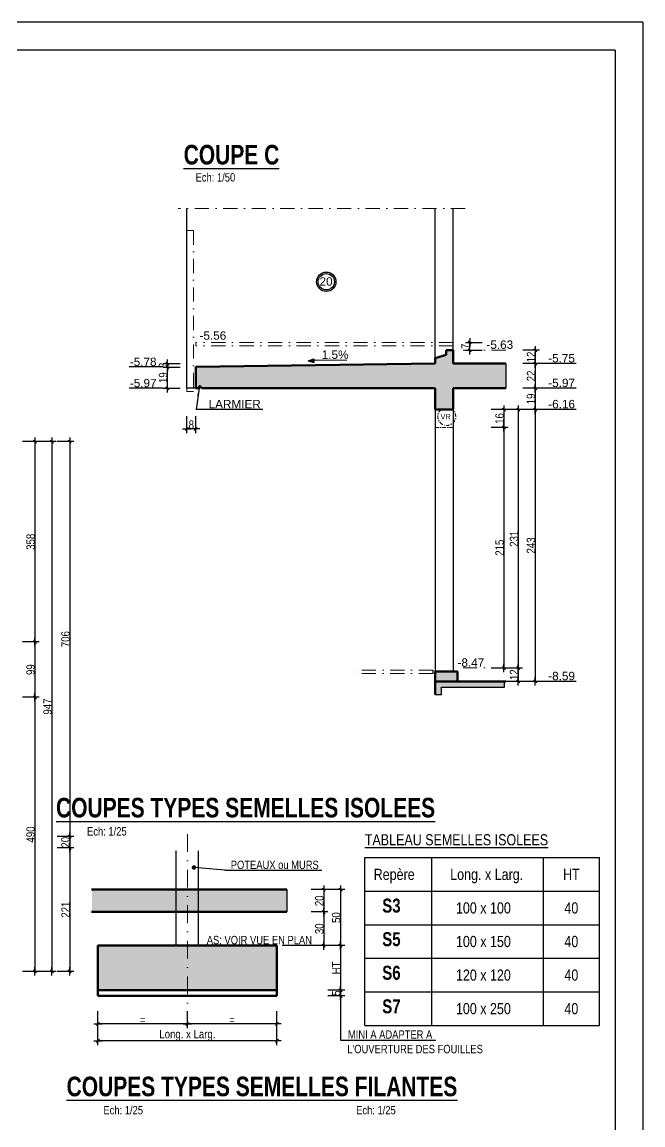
# Model space of a CAD drawing. Header units: centimetres. Extents: x 16433 to 114398, y -50094 to -12305.
# Drawn here: x 57087 to 58198, y -35845 to -33873 of the extents above; entities that cross this region are included whole.
import ezdxf
from ezdxf.enums import TextEntityAlignment as Align

# ---------------------------------------------------------------- set-up
doc = ezdxf.new("R2010")
doc.units = ezdxf.units.CM
doc.header["$LTSCALE"] = 0.5
doc.linetypes.add('TIRETPT2', pattern=[12.7, 6.35, -3.175, 0, -3.175])
doc.linetypes.add('TIRETPTX2', pattern=[50.8, 25.4, -12.7, 0, -12.7])
doc.layers.get('0').update_dxf_attribs({"linetype": 'CONTINUOUS'})
doc.layers.get('DEFPOINTS').update_dxf_attribs({"linetype": 'CONTINUOUS'})
for name, color, linetype in [('01_cote_gen', 4, 'CONTINUOUS'), ('01_linteaux', 2, 'CONTINUOUS'), ('01_poch_murs', 253, 'CONTINUOUS'), ('01_poch_poteaux', 250, 'CONTINUOUS'), ('01_texte', 230, 'CONTINUOUS'), ('AA_COTES', 2, 'CONTINUOUS')]:
    doc.layers.add(name, color=color, linetype=linetype)
doc.layers.add('01_murs_coup', color=5, linetype='CONTINUOUS', lineweight=60)
doc.layers.add('01_tram_axes', color=2, linetype='TIRETPTX2', lineweight=9)
doc.styles.add('ARIAL', font='arial.ttf')
doc.styles.add('impact', font='impact.ttf')
doc.styles.add('MATTE_TXT', font='arial.ttf')
doc.styles.add('STYLE2', font='ARIALN.TTF')
doc.dimstyles.new('JB25', dxfattribs={"dimscale": 0.1, "dimtxt": 150, "dimasz": 15, "dimexe": 0.1, "dimexo": 0.1, "dimgap": 0.09, "dimtad": 1, "dimdec": 1, "dimlfac": 0.5, "dimdsep": 46, "dimtxsty": 'STYLE2', "dimblk1": 'BOND_G', "dimblk2": 'BOND_D', "dimsah": 1, "dimcen": 1.5, "dimdle": 0.01, "dimse1": 1, "dimse2": 1, "dimclrd": 4, "dimclre": 2, "dimclrt": 6, "dimazin": 2, "dimtfac": 2.333333, "dimtdec": 1, "dimtix": 1, "dimtmove": 2, "dimatfit": 3, "dimldrblk": 'BOND_G', "dimfxl": 1, "dimtolj": 1, "dimtzin": 0, "dimarcsym": 0})
doc.dimstyles.new('JB50', dxfattribs={"dimscale": 0.1, "dimtxt": 150, "dimasz": 15, "dimexe": 0.1, "dimexo": 0.1, "dimgap": 0.09, "dimtad": 1, "dimdec": 1, "dimdsep": 46, "dimtxsty": 'STYLE2', "dimblk1": 'BOND_G', "dimblk2": 'BOND_D', "dimsah": 1, "dimcen": 1.5, "dimdle": 0.01, "dimse1": 1, "dimse2": 1, "dimclrd": 4, "dimclre": 2, "dimclrt": 6, "dimazin": 2, "dimtfac": 2.333333, "dimtdec": 1, "dimtix": 1, "dimtmove": 2, "dimatfit": 3, "dimldrblk": 'BOND_G', "dimfxl": 1, "dimtolj": 1, "dimtzin": 0, "dimarcsym": 0})

# ---------------------------------------------------------------- blocks, each defined once
blk = doc.blocks.new('BOND_G')
at = {"layer": 'AA_COTES', "color": 0}
for p, q in [((0, -5), (0, 15)), ((5, 0), (-5, 0)), ((1.8, 1.8), (-1.8, -1.8))]:
    blk.add_line(p, q, dxfattribs=at)
blk = doc.blocks.new('BOND_D')
at = {"layer": 'AA_COTES', "color": 0}
for p, q in [((5, 0), (-5, 0)), ((-1.8, -1.8), (1.8, 1.8)), ((0, 5), (0, -15))]:
    blk.add_line(p, q, dxfattribs=at)
blk = doc.blocks.new('*D3512')
at = {"layer": '01_poch_poteaux', "color": 4, "lineweight": -2, "transparency": 16777216}
blk.add_line((57541.7, -35663.9), (57384.7, -35663.9), dxfattribs=at)
at = {"layer": 'DEFPOINTS', "color": 0}
for p in [(57543.2, -35613.9), (57383.2, -35625.8), (57383.2, -35663.9)]:
    blk.add_point(p, dxfattribs=at)
at = {"layer": '01_poch_poteaux', "color": 4, "lineweight": -2, "transparency": 16777216, "xscale": 1.5, "yscale": 1.5, "zscale": 1.5, "rotation": 180}
blk.add_blockref('BOND_D', (57383.2, -35663.9), dxfattribs=at)
at = {"layer": '01_poch_poteaux', "color": 4, "lineweight": -2, "transparency": 16777216, "xscale": 1.5, "yscale": 1.5, "zscale": 1.5}
blk.add_blockref('BOND_G', (57543.2, -35663.9), dxfattribs=at)
at = {"layer": '01_poch_poteaux', "color": 6, "transparency": 16777216, "insert": (57463.2, -35656.3), "char_height": 15, "attachment_point": 5, "style": 'STYLE2'}
blk.add_mtext('\\A1;=', dxfattribs=at)
blk = doc.blocks.new('*D3513')
at = {"layer": '01_poch_poteaux', "color": 4, "lineweight": -2, "transparency": 16777216}
blk.add_line((57381.7, -35663.9), (57224.7, -35663.9), dxfattribs=at)
at = {"layer": 'DEFPOINTS', "color": 0}
for p in [(57383.2, -35613.9), (57223.2, -35625.8), (57223.2, -35663.9)]:
    blk.add_point(p, dxfattribs=at)
at = {"layer": '01_poch_poteaux', "color": 4, "lineweight": -2, "transparency": 16777216, "xscale": 1.5, "yscale": 1.5, "zscale": 1.5, "rotation": 180}
blk.add_blockref('BOND_D', (57223.2, -35663.9), dxfattribs=at)
at = {"layer": '01_poch_poteaux', "color": 4, "lineweight": -2, "transparency": 16777216, "xscale": 1.5, "yscale": 1.5, "zscale": 1.5}
blk.add_blockref('BOND_G', (57383.2, -35663.9), dxfattribs=at)
at = {"layer": '01_poch_poteaux', "color": 6, "transparency": 16777216, "insert": (57303.2, -35656.3), "char_height": 15, "attachment_point": 5, "style": 'STYLE2'}
blk.add_mtext('\\A1;=', dxfattribs=at)
blk = doc.blocks.new('*D3514')
at = {"layer": '01_cote_gen', "color": 4, "lineweight": -2, "transparency": 16777216}
blk.add_line((57627, -35425.4), (57627, -35462.4), dxfattribs=at)
at = {"layer": 'DEFPOINTS', "color": 0}
for p in [(57604.5, -35423.9), (57604.5, -35463.9), (57627, -35463.9)]:
    blk.add_point(p, dxfattribs=at)
at = {"layer": '01_cote_gen', "color": 4, "lineweight": -2, "transparency": 16777216, "xscale": 1.5, "yscale": 1.5, "zscale": 1.5}
for name, p, rotation in [('BOND_G', (57627, -35423.9), 90), ('BOND_D', (57627, -35463.9), 270)]:
    blk.add_blockref(name, p, dxfattribs=dict(at, rotation=rotation))
at = {"layer": '01_cote_gen', "color": 6, "transparency": 16777216, "insert": (57619.3, -35443.9), "char_height": 15, "attachment_point": 5, "rotation": 90, "style": 'STYLE2'}
blk.add_mtext('\\A1;20', dxfattribs=at)
blk = doc.blocks.new('*D3515')
at = {"layer": '01_cote_gen', "color": 4, "lineweight": -2, "transparency": 16777216}
blk.add_line((57627, -35465.4), (57627, -35522.4), dxfattribs=at)
at = {"layer": 'DEFPOINTS', "color": 0}
for p in [(57604.5, -35463.9), (57586.6, -35523.9), (57627, -35523.9)]:
    blk.add_point(p, dxfattribs=at)
at = {"layer": '01_cote_gen', "color": 4, "lineweight": -2, "transparency": 16777216, "xscale": 1.5, "yscale": 1.5, "zscale": 1.5}
for name, p, rotation in [('BOND_G', (57627, -35463.9), 90), ('BOND_D', (57627, -35523.9), 270)]:
    blk.add_blockref(name, p, dxfattribs=dict(at, rotation=rotation))
at = {"layer": '01_cote_gen', "color": 6, "transparency": 16777216, "insert": (57619.3, -35493.9), "char_height": 15, "attachment_point": 5, "rotation": 90, "style": 'STYLE2'}
blk.add_mtext('\\A1;30', dxfattribs=at)
blk = doc.blocks.new('*D3516')
at = {"layer": '01_cote_gen', "color": 4, "lineweight": -2, "transparency": 16777216}
blk.add_line((57541.7, -35694.2), (57224.7, -35694.2), dxfattribs=at)
at = {"layer": 'DEFPOINTS', "color": 0}
for p in [(57223.2, -35671.4), (57543.2, -35671.4), (57223.2, -35694.2)]:
    blk.add_point(p, dxfattribs=at)
at = {"layer": '01_cote_gen', "color": 4, "lineweight": -2, "transparency": 16777216, "xscale": 1.5, "yscale": 1.5, "zscale": 1.5, "rotation": 180}
blk.add_blockref('BOND_D', (57223.2, -35694.2), dxfattribs=at)
at = {"layer": '01_cote_gen', "color": 4, "lineweight": -2, "transparency": 16777216, "xscale": 1.5, "yscale": 1.5, "zscale": 1.5}
blk.add_blockref('BOND_G', (57543.2, -35694.2), dxfattribs=at)
at = {"layer": '01_cote_gen', "color": 6, "transparency": 16777216, "insert": (57383.2, -35684.4), "char_height": 15, "attachment_point": 5, "style": 'STYLE2'}
blk.add_mtext('\\A1;Long. x Larg.', dxfattribs=at)
blk = doc.blocks.new('*D3517')
at = {"layer": '01_cote_gen', "color": 4, "lineweight": -2, "transparency": 16777216}
blk.add_line((57657, -35605.4), (57657, -35612.4), dxfattribs=at)
at = {"layer": 'DEFPOINTS', "color": 0}
for p in [(57616.6, -35603.9), (57616.6, -35613.9), (57657, -35613.9)]:
    blk.add_point(p, dxfattribs=at)
at = {"layer": '01_cote_gen', "color": 4, "lineweight": -2, "transparency": 16777216, "xscale": 1.5, "yscale": 1.5, "zscale": 1.5}
for name, p, rotation in [('BOND_G', (57657, -35603.9), 90), ('BOND_D', (57657, -35613.9), 270)]:
    blk.add_blockref(name, p, dxfattribs=dict(at, rotation=rotation))
at = {"layer": '01_cote_gen', "color": 6, "transparency": 16777216, "insert": (57649.4, -35608.9), "char_height": 15, "attachment_point": 5, "rotation": 90, "style": 'STYLE2'}
blk.add_mtext('\\A1;5', dxfattribs=at)
blk = doc.blocks.new('*D3518')
at = {"layer": '01_cote_gen', "color": 4, "lineweight": -2, "transparency": 16777216}
blk.add_line((57657, -35525.4), (57657, -35602.4), dxfattribs=at)
at = {"layer": 'DEFPOINTS', "color": 0}
for p in [(57634.5, -35523.9), (57634.5, -35603.9), (57657, -35603.9)]:
    blk.add_point(p, dxfattribs=at)
at = {"layer": '01_cote_gen', "color": 4, "lineweight": -2, "transparency": 16777216, "xscale": 1.5, "yscale": 1.5, "zscale": 1.5}
for name, p, rotation in [('BOND_G', (57657, -35523.9), 90), ('BOND_D', (57657, -35603.9), 270)]:
    blk.add_blockref(name, p, dxfattribs=dict(at, rotation=rotation))
at = {"layer": '01_cote_gen', "color": 6, "transparency": 16777216, "insert": (57649.5, -35563.9), "char_height": 15, "attachment_point": 5, "rotation": 90, "style": 'STYLE2'}
blk.add_mtext('\\A1;HT', dxfattribs=at)
blk = doc.blocks.new('*D3519')
at = {"layer": '01_cote_gen', "color": 4, "lineweight": -2, "transparency": 16777216}
blk.add_line((57657, -35425.4), (57657, -35522.4), dxfattribs=at)
at = {"layer": 'DEFPOINTS', "color": 0}
for p in [(57634.5, -35423.9), (57649.5, -35523.9), (57657, -35523.9)]:
    blk.add_point(p, dxfattribs=at)
at = {"layer": '01_cote_gen', "color": 4, "lineweight": -2, "transparency": 16777216, "xscale": 1.5, "yscale": 1.5, "zscale": 1.5}
for name, p, rotation in [('BOND_G', (57657, -35423.9), 90), ('BOND_D', (57657, -35523.9), 270)]:
    blk.add_blockref(name, p, dxfattribs=dict(at, rotation=rotation))
at = {"layer": '01_cote_gen', "color": 6, "transparency": 16777216, "insert": (57649.3, -35473.9), "char_height": 15, "attachment_point": 5, "rotation": 90, "style": 'STYLE2'}
blk.add_mtext('\\A1;50', dxfattribs=at)
blk = doc.blocks.new('*D3601')
at = {"layer": '01_cote_gen', "color": 4, "lineweight": -2, "ltscale": 2, "transparency": 16777216}
blk.add_line((57110.5, -34624.7), (57110.5, -34979.7), dxfattribs=at)
at = {"layer": 'DEFPOINTS', "color": 0, "ltscale": 2}
for p in [(57027.8, -34623.2), (57027.8, -34981.2), (57110.5, -34981.2)]:
    blk.add_point(p, dxfattribs=at)
at = {"layer": '01_cote_gen', "color": 4, "lineweight": -2, "ltscale": 2, "transparency": 16777216, "xscale": 1.5, "yscale": 1.5, "zscale": 1.5}
for name, p, rotation in [('BOND_G', (57110.5, -34623.2), 90), ('BOND_D', (57110.5, -34981.2), 270)]:
    blk.add_blockref(name, p, dxfattribs=dict(at, rotation=rotation))
at = {"layer": '01_cote_gen', "color": 6, "ltscale": 2, "transparency": 16777216, "insert": (57102.8, -34802.2), "char_height": 15, "attachment_point": 5, "rotation": 90, "style": 'STYLE2'}
blk.add_mtext('\\A1;358', dxfattribs=at)
blk = doc.blocks.new('*D3602')
at = {"layer": '01_cote_gen', "color": 4, "lineweight": -2, "ltscale": 2, "transparency": 16777216}
blk.add_line((57110.5, -34982.7), (57110.5, -35078.7), dxfattribs=at)
at = {"layer": 'DEFPOINTS', "color": 0, "ltscale": 2}
for p in [(57088, -34981.2), (57027.8, -35080.2), (57110.5, -35080.2)]:
    blk.add_point(p, dxfattribs=at)
at = {"layer": '01_cote_gen', "color": 4, "lineweight": -2, "ltscale": 2, "transparency": 16777216, "xscale": 1.5, "yscale": 1.5, "zscale": 1.5}
for name, p, rotation in [('BOND_G', (57110.5, -34981.2), 90), ('BOND_D', (57110.5, -35080.2), 270)]:
    blk.add_blockref(name, p, dxfattribs=dict(at, rotation=rotation))
at = {"layer": '01_cote_gen', "color": 6, "ltscale": 2, "transparency": 16777216, "insert": (57102.8, -35030.7), "char_height": 15, "attachment_point": 5, "rotation": 90, "style": 'STYLE2'}
blk.add_mtext('\\A1;99', dxfattribs=at)
blk = doc.blocks.new('*D3603')
at = {"layer": '01_cote_gen', "color": 4, "lineweight": -2, "ltscale": 2, "transparency": 16777216}
blk.add_line((57110.5, -35081.7), (57110.5, -35568.7), dxfattribs=at)
at = {"layer": 'DEFPOINTS', "color": 0, "ltscale": 2}
for p in [(57088, -35080.2), (57014.5, -35570.2), (57110.5, -35570.2)]:
    blk.add_point(p, dxfattribs=at)
at = {"layer": '01_cote_gen', "color": 4, "lineweight": -2, "ltscale": 2, "transparency": 16777216, "xscale": 1.5, "yscale": 1.5, "zscale": 1.5}
for name, p, rotation in [('BOND_G', (57110.5, -35080.2), 90), ('BOND_D', (57110.5, -35570.2), 270)]:
    blk.add_blockref(name, p, dxfattribs=dict(at, rotation=rotation))
at = {"layer": '01_cote_gen', "color": 6, "ltscale": 2, "transparency": 16777216, "insert": (57102.8, -35325.4), "char_height": 15, "attachment_point": 5, "rotation": 90, "style": 'STYLE2'}
blk.add_mtext('\\A1;490', dxfattribs=at)
blk = doc.blocks.new('*D3604')
at = {"layer": '01_cote_gen', "color": 4, "lineweight": -2, "ltscale": 2, "transparency": 16777216}
blk.add_line((57140.8, -34624.7), (57140.8, -35568.7), dxfattribs=at)
at = {"layer": 'DEFPOINTS', "color": 0, "ltscale": 2}
for p in [(57088, -34623.2), (57088, -35570.2), (57140.8, -35570.2)]:
    blk.add_point(p, dxfattribs=at)
at = {"layer": '01_cote_gen', "color": 4, "lineweight": -2, "ltscale": 2, "transparency": 16777216, "xscale": 1.5, "yscale": 1.5, "zscale": 1.5}
for name, p, rotation in [('BOND_G', (57140.8, -34623.2), 90), ('BOND_D', (57140.8, -35570.2), 270)]:
    blk.add_blockref(name, p, dxfattribs=dict(at, rotation=rotation))
at = {"layer": '01_cote_gen', "color": 6, "ltscale": 2, "transparency": 16777216, "insert": (57133.1, -35096.7), "char_height": 15, "attachment_point": 5, "rotation": 90, "style": 'STYLE2'}
blk.add_mtext('\\A1;947', dxfattribs=at)
blk = doc.blocks.new('*D3608')
at = {"layer": '01_cote_gen', "color": 4, "lineweight": -2, "ltscale": 2, "transparency": 16777216}
blk.add_line((57172.8, -34624.7), (57172.8, -35327.7), dxfattribs=at)
at = {"layer": 'DEFPOINTS', "color": 0, "ltscale": 2}
for p in [(57148.3, -34623.2), (57043.1, -35329.2), (57172.8, -35329.2)]:
    blk.add_point(p, dxfattribs=at)
at = {"layer": '01_cote_gen', "color": 4, "lineweight": -2, "ltscale": 2, "transparency": 16777216, "xscale": 1.5, "yscale": 1.5, "zscale": 1.5}
for name, p, rotation in [('BOND_G', (57172.8, -34623.2), 90), ('BOND_D', (57172.8, -35329.2), 270)]:
    blk.add_blockref(name, p, dxfattribs=dict(at, rotation=rotation))
at = {"layer": '01_cote_gen', "color": 6, "ltscale": 2, "transparency": 16777216, "insert": (57165.2, -34976.2), "char_height": 15, "attachment_point": 5, "rotation": 90, "style": 'STYLE2'}
blk.add_mtext('\\A1;706', dxfattribs=at)
blk = doc.blocks.new('*D3609')
at = {"layer": '01_cote_gen', "color": 4, "lineweight": -2, "ltscale": 2, "transparency": 16777216}
blk.add_line((57172.8, -35330.7), (57172.8, -35347.7), dxfattribs=at)
at = {"layer": 'DEFPOINTS', "color": 0, "ltscale": 2}
for p in [(57050.5, -35329.2), (57050.5, -35349.2), (57172.8, -35349.2)]:
    blk.add_point(p, dxfattribs=at)
at = {"layer": '01_cote_gen', "color": 4, "lineweight": -2, "ltscale": 2, "transparency": 16777216, "xscale": 1.5, "yscale": 1.5, "zscale": 1.5}
for name, p, rotation in [('BOND_G', (57172.8, -35329.2), 90), ('BOND_D', (57172.8, -35349.2), 270)]:
    blk.add_blockref(name, p, dxfattribs=dict(at, rotation=rotation))
at = {"layer": '01_cote_gen', "color": 6, "ltscale": 2, "transparency": 16777216, "insert": (57165.2, -35339.2), "char_height": 15, "attachment_point": 5, "rotation": 90, "style": 'STYLE2'}
blk.add_mtext('\\A1;20', dxfattribs=at)
blk = doc.blocks.new('*D3610')
at = {"layer": '01_cote_gen', "color": 4, "lineweight": -2, "ltscale": 2, "transparency": 16777216}
blk.add_line((57172.8, -35350.7), (57172.8, -35568.7), dxfattribs=at)
at = {"layer": 'DEFPOINTS', "color": 0, "ltscale": 2}
for p in [(56753.1, -35349.2), (56727.8, -35570.2), (57172.8, -35570.2)]:
    blk.add_point(p, dxfattribs=at)
at = {"layer": '01_cote_gen', "color": 4, "lineweight": -2, "ltscale": 2, "transparency": 16777216, "xscale": 1.5, "yscale": 1.5, "zscale": 1.5}
for name, p, rotation in [('BOND_G', (57172.8, -35349.2), 90), ('BOND_D', (57172.8, -35570.2), 270)]:
    blk.add_blockref(name, p, dxfattribs=dict(at, rotation=rotation))
at = {"layer": '01_cote_gen', "color": 6, "ltscale": 2, "transparency": 16777216, "insert": (57165.3, -35459.7), "char_height": 15, "attachment_point": 5, "rotation": 90, "style": 'STYLE2'}
blk.add_mtext('\\A1;221', dxfattribs=at)
blk = doc.blocks.new('*D3765')
at = {"layer": '01_cote_gen', "color": 4, "lineweight": -2, "ltscale": 2, "transparency": 16777216}
blk.add_line((57888.1, -34458.3), (57888.1, -34447.3), dxfattribs=at)
at = {"layer": 'DEFPOINTS', "color": 0, "ltscale": 2}
for p in [(57858.2, -34445.8), (57888.1, -34445.8), (57870.8, -34459.8)]:
    blk.add_point(p, dxfattribs=at)
at = {"layer": '01_cote_gen', "color": 4, "lineweight": -2, "ltscale": 2, "transparency": 16777216, "xscale": 1.5, "yscale": 1.5, "zscale": 1.5}
for name, p, rotation in [('BOND_D', (57888.1, -34445.8), 90), ('BOND_G', (57888.1, -34459.8), 270)]:
    blk.add_blockref(name, p, dxfattribs=dict(at, rotation=rotation))
at = {"layer": '01_cote_gen', "color": 6, "ltscale": 2, "transparency": 16777216, "insert": (57880.6, -34452.8), "char_height": 15, "attachment_point": 5, "rotation": 90, "style": 'STYLE2'}
blk.add_mtext('\\A1;7', dxfattribs=at)
blk = doc.blocks.new('*D3766')
at = {"layer": '01_cote_gen', "color": 4, "lineweight": -2, "ltscale": 2, "transparency": 16777216}
blk.add_line((57347.5, -34526.3), (57347.5, -34491.3), dxfattribs=at)
at = {"layer": 'DEFPOINTS', "color": 0, "ltscale": 2}
for p in [(57347.5, -34489.8), (57398.2, -34489.8), (57422.2, -34527.8)]:
    blk.add_point(p, dxfattribs=at)
at = {"layer": '01_cote_gen', "color": 4, "lineweight": -2, "ltscale": 2, "transparency": 16777216, "xscale": 1.5, "yscale": 1.5, "zscale": 1.5}
for name, p, rotation in [('BOND_D', (57347.5, -34489.8), 90), ('BOND_G', (57347.5, -34527.8), 270)]:
    blk.add_blockref(name, p, dxfattribs=dict(at, rotation=rotation))
at = {"layer": '01_cote_gen', "color": 6, "ltscale": 2, "transparency": 16777216, "insert": (57339.8, -34508.8), "char_height": 15, "attachment_point": 5, "rotation": 90, "style": 'STYLE2'}
blk.add_mtext('\\A1;19', dxfattribs=at)
blk = doc.blocks.new('*D3767')
at = {"layer": '01_cote_gen', "color": 4, "lineweight": -2, "ltscale": 2, "transparency": 16777216}
for p, q in [((57347.5, -34482.3), (57347.5, -34480.8)), ((57347.5, -34483.8), (57347.5, -34489.8)), ((57347.5, -34491.3), (57347.5, -34492.8))]:
    blk.add_line(p, q, dxfattribs=at)
at = {"layer": 'DEFPOINTS', "color": 0, "ltscale": 2}
for p in [(57347.5, -34489.8), (57398.2, -34489.8), (57826.2, -34483.8)]:
    blk.add_point(p, dxfattribs=at)
at = {"layer": '01_cote_gen', "color": 4, "lineweight": -2, "ltscale": 2, "transparency": 16777216, "xscale": 1.5, "yscale": 1.5, "zscale": 1.5}
for name, p, rotation in [('BOND_G', (57347.5, -34483.8), 270), ('BOND_D', (57347.5, -34489.8), 90)]:
    blk.add_blockref(name, p, dxfattribs=dict(at, rotation=rotation))
at = {"layer": '01_cote_gen', "color": 6, "ltscale": 2, "transparency": 16777216, "insert": (57339.8, -34486.8), "char_height": 15, "attachment_point": 5, "rotation": 90, "style": 'STYLE2'}
blk.add_mtext('\\A1;3', dxfattribs=at)
blk = doc.blocks.new('*D3768')
at = {"layer": '01_cote_gen', "color": 4, "lineweight": -2, "ltscale": 2, "transparency": 16777216}
blk.add_line((58005.4, -34461.3), (58005.4, -34482.3), dxfattribs=at)
at = {"layer": 'DEFPOINTS', "color": 0, "ltscale": 2}
for p in [(57843.9, -34459.8), (57839.5, -34483.8), (58005.4, -34483.8)]:
    blk.add_point(p, dxfattribs=at)
at = {"layer": '01_cote_gen', "color": 4, "lineweight": -2, "ltscale": 2, "transparency": 16777216, "xscale": 1.5, "yscale": 1.5, "zscale": 1.5}
for name, p, rotation in [('BOND_G', (58005.4, -34459.8), 90), ('BOND_D', (58005.4, -34483.8), 270)]:
    blk.add_blockref(name, p, dxfattribs=dict(at, rotation=rotation))
at = {"layer": '01_cote_gen', "color": 6, "ltscale": 2, "transparency": 16777216, "insert": (57997.8, -34471.8), "char_height": 15, "attachment_point": 5, "rotation": 90, "style": 'STYLE2'}
blk.add_mtext('\\A1;12', dxfattribs=at)
blk = doc.blocks.new('*D3769')
at = {"layer": '01_cote_gen', "color": 4, "lineweight": -2, "ltscale": 2, "transparency": 16777216}
blk.add_line((58005.4, -34485.3), (58005.4, -34526.3), dxfattribs=at)
at = {"layer": 'DEFPOINTS', "color": 0, "ltscale": 2}
for p in [(57840.7, -34483.8), (57840.7, -34527.8), (58005.4, -34527.8)]:
    blk.add_point(p, dxfattribs=at)
at = {"layer": '01_cote_gen', "color": 4, "lineweight": -2, "ltscale": 2, "transparency": 16777216, "xscale": 1.5, "yscale": 1.5, "zscale": 1.5}
for name, p, rotation in [('BOND_G', (58005.4, -34483.8), 90), ('BOND_D', (58005.4, -34527.8), 270)]:
    blk.add_blockref(name, p, dxfattribs=dict(at, rotation=rotation))
at = {"layer": '01_cote_gen', "color": 6, "ltscale": 2, "transparency": 16777216, "insert": (57997.8, -34505.8), "char_height": 15, "attachment_point": 5, "rotation": 90, "style": 'STYLE2'}
blk.add_mtext('\\A1;22', dxfattribs=at)
blk = doc.blocks.new('*D3770')
at = {"layer": '01_cote_gen', "color": 4, "lineweight": -2, "ltscale": 2, "transparency": 16777216}
blk.add_line((58005.4, -34529.3), (58005.4, -34564.3), dxfattribs=at)
at = {"layer": 'DEFPOINTS', "color": 0, "ltscale": 2}
for p in [(57848.3, -34527.8), (57848.3, -34565.8), (58005.4, -34565.8)]:
    blk.add_point(p, dxfattribs=at)
at = {"layer": '01_cote_gen', "color": 4, "lineweight": -2, "ltscale": 2, "transparency": 16777216, "xscale": 1.5, "yscale": 1.5, "zscale": 1.5}
for name, p, rotation in [('BOND_G', (58005.4, -34527.8), 90), ('BOND_D', (58005.4, -34565.8), 270)]:
    blk.add_blockref(name, p, dxfattribs=dict(at, rotation=rotation))
at = {"layer": '01_cote_gen', "color": 6, "ltscale": 2, "transparency": 16777216, "insert": (57997.7, -34546.8), "char_height": 15, "attachment_point": 5, "rotation": 90, "style": 'STYLE2'}
blk.add_mtext('\\A1;19', dxfattribs=at)
blk = doc.blocks.new('*D3771')
at = {"layer": '01_cote_gen', "color": 4, "lineweight": -2, "ltscale": 2, "transparency": 16777216}
blk.add_line((58005.4, -34567.3), (58005.4, -35050.3), dxfattribs=at)
at = {"layer": 'DEFPOINTS', "color": 0, "ltscale": 2}
for p in [(57848.3, -34565.8), (57833.3, -35051.8), (58005.4, -35051.8)]:
    blk.add_point(p, dxfattribs=at)
at = {"layer": '01_cote_gen', "color": 4, "lineweight": -2, "ltscale": 2, "transparency": 16777216, "xscale": 1.5, "yscale": 1.5, "zscale": 1.5}
for name, p, rotation in [('BOND_G', (58005.4, -34565.8), 90), ('BOND_D', (58005.4, -35051.8), 270)]:
    blk.add_blockref(name, p, dxfattribs=dict(at, rotation=rotation))
at = {"layer": '01_cote_gen', "color": 6, "ltscale": 2, "transparency": 16777216, "insert": (57997.7, -34808.8), "char_height": 15, "attachment_point": 5, "rotation": 90, "style": 'STYLE2'}
blk.add_mtext('\\A1;243', dxfattribs=at)
blk = doc.blocks.new('*D3772')
at = {"layer": '01_cote_gen', "color": 4, "lineweight": -2, "ltscale": 2, "transparency": 16777216}
blk.add_line((57975, -34567.3), (57975, -35026.3), dxfattribs=at)
at = {"layer": 'DEFPOINTS', "color": 0, "ltscale": 2}
for p in [(57788.5, -34565.8), (57775.7, -35027.8), (57975, -35027.8)]:
    blk.add_point(p, dxfattribs=at)
at = {"layer": '01_cote_gen', "color": 4, "lineweight": -2, "ltscale": 2, "transparency": 16777216, "xscale": 1.5, "yscale": 1.5, "zscale": 1.5}
for name, p, rotation in [('BOND_G', (57975, -34565.8), 90), ('BOND_D', (57975, -35027.8), 270)]:
    blk.add_blockref(name, p, dxfattribs=dict(at, rotation=rotation))
at = {"layer": '01_cote_gen', "color": 6, "ltscale": 2, "transparency": 16777216, "insert": (57967.4, -34796.8), "char_height": 15, "attachment_point": 5, "rotation": 90, "style": 'STYLE2'}
blk.add_mtext('\\A1;231', dxfattribs=at)
blk = doc.blocks.new('*D3773')
at = {"layer": '01_cote_gen', "color": 4, "lineweight": -2, "ltscale": 2, "transparency": 16777216}
blk.add_line((57975, -35029.3), (57975, -35050.3), dxfattribs=at)
at = {"layer": 'DEFPOINTS', "color": 0, "ltscale": 2}
for p in [(57967.5, -35027.8), (57975, -35051.8), (57982.9, -35051.8)]:
    blk.add_point(p, dxfattribs=at)
at = {"layer": '01_cote_gen', "color": 4, "lineweight": -2, "ltscale": 2, "transparency": 16777216, "xscale": 1.5, "yscale": 1.5, "zscale": 1.5}
for name, p, rotation in [('BOND_G', (57975, -35027.8), 90), ('BOND_D', (57975, -35051.8), 270)]:
    blk.add_blockref(name, p, dxfattribs=dict(at, rotation=rotation))
at = {"layer": '01_cote_gen', "color": 6, "ltscale": 2, "transparency": 16777216, "insert": (57967.5, -35039.8), "char_height": 15, "attachment_point": 5, "rotation": 90, "style": 'STYLE2'}
blk.add_mtext('\\A1;12', dxfattribs=at)
blk = doc.blocks.new('*D3774')
at = {"layer": '01_cote_gen', "color": 4, "lineweight": -2, "ltscale": 2, "transparency": 16777216}
blk.add_line((57949.2, -34567.3), (57949.2, -34596.3), dxfattribs=at)
at = {"layer": 'DEFPOINTS', "color": 0, "ltscale": 2}
for p in [(57952.5, -34565.8), (57790.7, -34597.8), (57949.2, -34597.8)]:
    blk.add_point(p, dxfattribs=at)
at = {"layer": '01_cote_gen', "color": 4, "lineweight": -2, "ltscale": 2, "transparency": 16777216, "xscale": 1.5, "yscale": 1.5, "zscale": 1.5}
for name, p, rotation in [('BOND_G', (57949.2, -34565.8), 90), ('BOND_D', (57949.2, -34597.8), 270)]:
    blk.add_blockref(name, p, dxfattribs=dict(at, rotation=rotation))
at = {"layer": '01_cote_gen', "color": 6, "ltscale": 2, "transparency": 16777216, "insert": (57941.6, -34581.8), "char_height": 15, "attachment_point": 5, "rotation": 90, "style": 'STYLE2'}
blk.add_mtext('\\A1;16', dxfattribs=at)
blk = doc.blocks.new('*D3775')
at = {"layer": '01_cote_gen', "color": 4, "lineweight": -2, "ltscale": 2, "transparency": 16777216}
blk.add_line((57949.2, -34599.3), (57949.2, -35026.3), dxfattribs=at)
at = {"layer": 'DEFPOINTS', "color": 0, "ltscale": 2}
for p in [(57926.7, -34597.8), (57949.2, -35027.8), (57952.5, -35027.8)]:
    blk.add_point(p, dxfattribs=at)
at = {"layer": '01_cote_gen', "color": 4, "lineweight": -2, "ltscale": 2, "transparency": 16777216, "xscale": 1.5, "yscale": 1.5, "zscale": 1.5}
for name, p, rotation in [('BOND_G', (57949.2, -34597.8), 90), ('BOND_D', (57949.2, -35027.8), 270)]:
    blk.add_blockref(name, p, dxfattribs=dict(at, rotation=rotation))
at = {"layer": '01_cote_gen', "color": 6, "ltscale": 2, "transparency": 16777216, "insert": (57941.6, -34812.8), "char_height": 15, "attachment_point": 5, "rotation": 90, "style": 'STYLE2'}
blk.add_mtext('\\A1;215', dxfattribs=at)
blk = doc.blocks.new('*D3776')
at = {"layer": '01_cote_gen', "color": 4, "lineweight": -2, "ltscale": 2, "transparency": 16777216}
blk.add_line((57396.7, -34600.4), (57383.7, -34600.4), dxfattribs=at)
at = {"layer": 'DEFPOINTS', "color": 0, "ltscale": 2}
for p in [(57382.2, -34527.8), (57398.2, -34527.8), (57382.2, -34600.4)]:
    blk.add_point(p, dxfattribs=at)
at = {"layer": '01_cote_gen', "color": 4, "lineweight": -2, "ltscale": 2, "transparency": 16777216, "xscale": 1.5, "yscale": 1.5, "zscale": 1.5, "rotation": 180}
blk.add_blockref('BOND_D', (57382.2, -34600.4), dxfattribs=at)
at = {"layer": '01_cote_gen', "color": 4, "lineweight": -2, "ltscale": 2, "transparency": 16777216, "xscale": 1.5, "yscale": 1.5, "zscale": 1.5}
blk.add_blockref('BOND_G', (57398.2, -34600.4), dxfattribs=at)
at = {"layer": '01_cote_gen', "color": 6, "ltscale": 2, "transparency": 16777216, "insert": (57390.2, -34592.8), "char_height": 15, "attachment_point": 5, "style": 'STYLE2'}
blk.add_mtext('\\A1;8', dxfattribs=at)

msp = doc.modelspace()

# ---------------------------------------------------------------- hatches: boundary and pattern name
at = {"layer": '01_poch_murs', "ltscale": 2}
h = msp.add_hatch(color=256, dxfattribs=at)
h.dxf.hatch_style = 1
h.paths.add_polyline_path([(57950.117, -35051.753), (57826.242, -35051.753), (57826.242, -35075.031), (57837.521, -35075.031), (57837.521, -35062.301), (57950.117, -35062.301)])
h.paths.add_polyline_path([(57866.242, -35033.753), (57826.242, -35033.753), (57826.242, -35051.753), (57866.242, -35051.753)])
h.paths.add_polyline_path([(57952.541, -34483.753), (57858.242, -34483.753), (57858.242, -34459.753), (57846.242, -34459.753), (57846.242, -34467.753), (57826.242, -34473.711), (57826.242, -34483.753), (57398.242, -34489.753), (57398.242, -34527.753), (57404.242, -34527.753), (57404.242, -34523.753, -0.41421356), (57408.242, -34527.753), (57826.242, -34527.753), (57826.242, -34565.753), (57858.242, -34565.753), (57858.242, -34527.753), (57952.541, -34527.753)])
at = {"layer": '01_poch_murs'}
h = msp.add_hatch(color=256, dxfattribs=at)
h.dxf.hatch_style = 1
h.paths.add_polyline_path([(57561.069, -35423.894), (57212.666, -35423.893), (57212.666, -35463.893), (57561.069, -35463.894)])
h.paths.add_polyline_path([(57543.161, -35523.891), (57223.161, -35523.891), (57223.161, -35603.891), (57543.161, -35603.891)])

# ---------------------------------------------------------------- linework, layer by layer
msp.add_line((58197.974, -33873.211), (58197.974, -36588.211))
at = {"layer": '01_cote_gen'}
msp.add_line((58197.974, -33873.211), (52257.974, -33873.211), dxfattribs=at)
at = {"layer": '01_linteaux'}
for p, q in [((57382.242, -34527.753), (57382.242, -34206.572)), ((57826.242, -34473.711), (57826.242, -34206.572)), ((57858.242, -34459.753), (57858.242, -34206.572)), ((57398.242, -34527.753), (57382.242, -34527.753)), ((57826.242, -34565.753), (57826.242, -35033.753)), ((57858.242, -34565.753), (57858.242, -35033.753)), ((57822.242, -35031.753), (57822.242, -35037.753)), ((57363.161, -35523.891), (57363.161, -35354.303)), ((57403.161, -35523.891), (57403.161, -35354.303))]:
    msp.add_line(p, q, dxfattribs=at)
at = {"layer": '01_murs_coup'}
for p, q in [((57846.242, -34467.753), (57826.242, -34473.711)), ((57826.242, -34473.711), (57826.242, -34483.753)), ((57846.242, -34459.753), (57846.242, -34467.753)), ((57858.242, -34459.753), (57846.242, -34459.753)), ((57858.242, -34459.753), (57858.242, -34483.753)), ((57826.242, -34483.753), (57398.242, -34489.753)), ((57398.242, -34489.753), (57398.242, -34527.753)), ((57952.541, -34483.753), (57858.242, -34483.753)), ((57404.242, -34527.753), (57398.242, -34527.753)), ((57404.242, -34523.753), (57404.242, -34527.753)), ((57826.242, -34527.753), (57408.242, -34527.753)), ((57826.242, -34527.753), (57826.242, -34565.753)), ((57952.541, -34527.753), (57858.242, -34527.753)), ((57858.242, -34527.753), (57858.242, -34565.753)), ((57858.242, -34565.753), (57826.242, -34565.753)), ((57866.242, -35033.753), (57826.242, -35033.753)), ((57826.242, -35033.753), (57826.242, -35075.031)), ((57866.242, -35033.753), (57866.242, -35051.753)), ((57952.541, -35051.753), (57826.242, -35051.753))]:
    msp.add_line(p, q, dxfattribs=at)
at = {"layer": '01_murs_coup', "linetype": 'Continuous', "lineweight": 50}
for p, q in [((57211.84, -35423.893), (57561.069, -35423.894)), ((57211.84, -35463.893), (57561.069, -35463.894)), ((57543.161, -35523.891), (57223.161, -35523.891)), ((57223.161, -35523.891), (57223.161, -35613.891)), ((57543.161, -35613.891), (57543.161, -35523.891)), ((57543.161, -35603.891), (57223.161, -35603.891)), ((57543.161, -35613.891), (57223.161, -35613.891))]:
    msp.add_line(p, q, dxfattribs=at)
at = {"layer": '01_murs_coup'}
msp.add_arc((57404.242, -34527.753), 4, 0, 90, dxfattribs=at)
at = {"layer": '01_poch_murs', "ltscale": 2}
for p, q in [((57952.541, -34483.753), (57952.541, -34527.753)), ((57837.521, -35075.031), (57837.521, -35062.301)), ((57837.521, -35062.301), (57950.117, -35062.301)), ((57950.117, -35062.301), (57950.117, -35051.753)), ((57826.242, -35075.031), (57837.521, -35075.031))]:
    msp.add_line(p, q, dxfattribs=at)
at = {"layer": '01_poch_murs'}
msp.add_line((57561.069, -35423.894), (57561.069, -35463.894), dxfattribs=at)
at = {"layer": '01_texte'}
for p, q in [((58147.974, -33923.211), (52307.974, -33923.211)), ((58147.974, -33923.211), (58147.974, -36588.211)), ((57599.223, -34478.565), (57609.451, -34475.284)), ((57609.451, -34475.284), (57609.451, -34481.846)), ((57668.268, -34477.55), (57609.451, -34478.415)), ((57340.025, -34489.753), (57279.232, -34489.753)), ((57599.223, -34478.565), (57609.451, -34481.846)), ((58078.654, -34483.753), (58012.883, -34483.753)), ((57340.025, -34527.753), (57279.232, -34527.753)), ((57404.242, -34527.753), (57399.095, -34565.753)), ((58078.654, -34527.753), (58012.883, -34527.753)), ((57518.167, -34565.753), (57399.095, -34565.753)), ((58078.654, -34565.753), (58012.883, -34565.753)), ((58078.654, -35051.753), (58012.883, -35051.753)), ((57450.36, -35389.262), (57395.016, -35384.359)), ((57700.361, -35426.704), (57700.361, -35366.704)), ((57700.361, -35366.704), (57820.361, -35366.704)), ((57820.361, -35426.704), (57820.361, -35366.704)), ((57820.361, -35366.704), (58020.361, -35366.704)), ((58020.361, -35426.704), (58020.361, -35366.704)), ((58020.361, -35366.704), (58120.361, -35366.704)), ((58020.361, -35426.704), (58020.361, -35366.704)), ((58120.361, -35426.704), (58120.361, -35366.704)), ((57450.36, -35389.262), (57623.492, -35389.262)), ((57700.361, -35426.704), (57820.361, -35426.704)), ((57700.361, -35486.704), (57700.361, -35426.704)), ((57820.361, -35486.704), (57820.361, -35426.704)), ((57820.361, -35426.704), (58020.361, -35426.704)), ((58020.361, -35426.704), (58120.361, -35426.704)), ((58020.361, -35486.704), (58020.361, -35426.704)), ((58120.361, -35486.704), (58120.361, -35426.704)), ((57700.361, -35606.704), (57700.361, -35486.704)), ((57700.361, -35486.704), (57820.361, -35486.704)), ((57820.361, -35606.704), (57820.361, -35486.704)), ((57820.361, -35486.704), (58020.361, -35486.704)), ((58020.361, -35606.704), (58020.361, -35486.704)), ((58020.361, -35606.704), (58020.361, -35486.704)), ((58020.361, -35486.704), (58120.361, -35486.704)), ((58120.361, -35606.704), (58120.361, -35486.704)), ((57604.512, -35523.891), (57552.915, -35523.891)), ((57700.361, -35546.704), (57820.361, -35546.704)), ((57820.361, -35546.704), (58020.361, -35546.704)), ((58020.361, -35546.704), (58120.361, -35546.704)), ((57657.012, -35611.391), (57657.012, -35692.762)), ((57700.361, -35666.704), (57700.361, -35606.704)), ((57700.361, -35606.704), (57820.361, -35606.704)), ((57820.361, -35606.704), (58020.361, -35606.704)), ((57820.361, -35666.704), (57820.361, -35606.704)), ((58020.361, -35606.704), (58120.361, -35606.704)), ((58020.361, -35666.704), (58020.361, -35606.704)), ((58120.361, -35666.704), (58120.361, -35606.704)), ((57700.361, -35666.704), (57820.361, -35666.704)), ((57820.361, -35666.704), (58020.361, -35666.704)), ((58020.361, -35666.704), (58120.361, -35666.704)), ((57657.012, -35692.762), (57827.505, -35692.762))]:
    msp.add_line(p, q, dxfattribs=at)
at = {"layer": '01_texte', "const_width": 4}
msp.add_lwpolyline([(57393.016, -35384.359, 1), (57397.016, -35384.359, 1)], format="xyb", close=True, dxfattribs=at)
at = {"layer": '01_texte'}
for radius in [17.309, 14.533]:
    msp.add_circle((57631.575, -34337.421), radius, dxfattribs=at)
for points in [[(57609.451, -34475.284), (57599.223, -34478.565), (57609.451, -34481.846)], [(57404.242, -34527.753), (57400.534, -34541.295), (57402.374, -34541.544)], [(57404.242, -34527.753), (57404.214, -34541.794), (57402.374, -34541.544)]]:
    msp.add_solid(points, dxfattribs=at)
at = {"layer": '01_tram_axes', "ltscale": 2}
for p, q in [((57879.854, -34206.572), (57366.815, -34206.572)), ((57394.187, -34245.753), (57382.187, -34245.753)), ((57394.242, -34245.753), (57394.242, -34533.753)), ((57858.242, -34445.753), (57398.242, -34445.753)), ((57398.242, -34451.753), (57398.242, -34445.753)), ((57858.242, -34451.753), (57398.242, -34451.753)), ((57858.242, -34445.753), (57858.242, -34451.753)), ((57952.541, -34459.753), (57858.242, -34459.753)), ((57382.242, -34527.753), (57382.242, -34533.753)), ((57394.242, -34533.753), (57382.242, -34533.753)), ((57952.541, -35027.753), (57858.242, -35027.753)), ((57822.242, -35031.753), (57675.456, -35031.753)), ((57822.242, -35037.753), (57675.456, -35037.753))]:
    msp.add_line(p, q, dxfattribs=at)
at = {"layer": '01_tram_axes', "ltscale": 0.5}
msp.add_line((57858.242, -34597.753), (57826.242, -34597.753), dxfattribs=at)
at = {"layer": '01_tram_axes', "linetype": 'TIRETPT2', "ltscale": 10}
msp.add_line((57383.161, -35324.717), (57383.161, -35671.354), dxfattribs=at)
at = {"layer": '01_tram_axes', "ltscale": 0.5}
msp.add_arc((57847.075, -34578.298), 16, 128.367539, 51.632461, dxfattribs=at)

# ---------------------------------------------------------------- block references
at = {"layer": '01_cote_gen', "color": 4, "xscale": 1.5, "yscale": 1.5, "zscale": 1.5}
for name, p, rotation in [('BOND_G', (57657.012, -35523.891), 90), ('BOND_D', (57657.012, -35603.891), 270)]:
    msp.add_blockref(name, p, dxfattribs=dict(at, rotation=rotation))

# ---------------------------------------------------------------- texts
at = {"layer": '01_texte', "style": 'impact'}
for s, height, p in [('%%UCOUPE C', 35, (57462.018, -34138.257)), ('%%UCOUPES TYPES SEMELLES ISOLEES', 35, (57487.266, -35305.355)), ('S3', 25, (57748.089, -35472.505)), ('S5', 25, (57748.089, -35532.505)), ('S6', 25, (57748.089, -35592.505)), ('S7', 25, (57748.089, -35652.505)), ('%%UCOUPES TYPES SEMELLES FILANTES', 35, (57516.58, -35803.72))]:
    msp.add_text(s, height=height, dxfattribs=at).set_placement(p, align=Align.BOTTOM_CENTER)
at = {"layer": '01_texte', "style": 'MATTE_TXT', "width": 0.8}
for s, height, p in [('Ech: 1/50', 15, (57433.256, -34162.817)), ('VR', 10, (57845.052, -34586.541)), ('Ech: 1/25', 15, (57239.108, -35331.722)), ('%%UTABLEAU SEMELLES ISOLEES', 20, (57864.414, -35350.795)), ('POTEAUX ou MURS', 15, (57539.456, -35391.589)), ('Repère', 20, (57753.007, -35412.646)), ('Long. x Larg.', 20, (57918.478, -35412.646)), ('HT', 20, (58069.903, -35412.646)), ('100 x 100', 20, (57912.569, -35472.646)), ('40', 20, (58069.903, -35472.646)), ('AS: VOIR VUE EN PLAN', 15, (57511.939, -35526.045)), ('100 x 150', 20, (57912.569, -35532.646)), ('40', 20, (58069.903, -35532.646)), ('120 x 120', 20, (57912.569, -35592.646)), ('40', 20, (58069.903, -35592.646)), ('100 x 250', 20, (57912.569, -35652.646)), ('40', 20, (58069.903, -35652.646)), ('MINI A ADAPTER A', 15, (57745.744, -35694.916)), ("L'OUVERTURE DES FOUILLES", 15, (57790.412, -35720.838)), ('Ech: 1/25', 15, (57268.422, -35830.087)), ('Ech: 1/25', 15, (57720.389, -35830.087))]:
    msp.add_text(s, height=height, dxfattribs=at).set_placement(p, align=Align.BOTTOM_CENTER)
at = {"layer": '01_texte', "style": 'ARIAL'}
for s, p in [('20', (57619.572, -34344.379)), ('-5.56', (57404.859, -34441.035)), ('-5.63', (57918.039, -34457.323)), ('-5.78', (57280.235, -34488.008)), ('1.5%%%', (57623.508, -34475.225)), ('-5.75', (58028.522, -34481.594)), ('-5.97', (57280.266, -34526.008)), ('-5.97', (58028.634, -34525.594)), ('LARMIER', (57421.203, -34563.594)), ('-6.16', (58028.644, -34563.594)), ('-8.47', (57866.309, -35025.641)), ('-8.59', (58028.603, -35049.594))]:
    msp.add_text(s, height=15, dxfattribs=at).set_placement(p)

# ---------------------------------------------------------------- dimensions: what is measured, and where the dimension line sits
at = {"layer": '01_cote_gen', "ltscale": 2}
for base, p1, p2, dimstyle, picture, middle in [((57888.104, -34445.753), (57870.843, -34459.753), (57858.242, -34445.753), 'JB25', '*D3765', (57880.595, -34452.753)), ((58005.383, -34483.753), (57843.853, -34459.753), (57839.534, -34483.753), 'JB25', '*D3768', (57997.843, -34471.753)), ((57347.453, -34489.753), (57826.242, -34483.753), (57398.242, -34489.753), 'JB25', '*D3767', (57339.785, -34486.753)), ((58005.383, -34527.753), (57840.686, -34483.753), (57840.686, -34527.753), 'JB25', '*D3769', (57997.843, -34505.753)), ((57347.453, -34489.753), (57422.173, -34527.753), (57398.242, -34489.753), 'JB25', '*D3766', (57339.785, -34508.753)), ((58005.383, -34565.753), (57848.331, -34527.753), (57848.331, -34565.753), 'JB25', '*D3770', (57997.716, -34546.753)), ((57975.037, -35027.753), (57788.479, -34565.753), (57775.737, -35027.753), 'JB25', '*D3772', (57967.369, -34796.753)), ((57949.227, -34597.753), (57952.537, -34565.753), (57790.737, -34597.753), 'JB25', '*D3774', (57941.56, -34581.753)), ((58005.383, -35051.753), (57848.331, -34565.753), (57833.331, -35051.753), 'JB25', '*D3771', (57997.716, -34808.753)), ((57949.227, -35027.753), (57926.727, -34597.753), (57952.537, -35027.753), 'JB25', '*D3775', (57941.56, -34812.753)), ((57110.503, -34981.186), (57027.848, -34623.232), (57027.848, -34981.186), 'JB50', '*D3601', (57102.835, -34802.209)), ((57172.829, -35329.241), (57148.273, -34623.232), (57043.131, -35329.241), 'JB50', '*D3608', (57165.161, -34976.236)), ((57140.773, -35570.199), (57088.003, -34623.232), (57088.003, -35570.199), 'JB50', '*D3604', (57133.105, -35096.715)), ((57110.503, -35080.186), (57088.003, -34981.186), (57027.848, -35080.186), 'JB50', '*D3602', (57102.835, -35030.686)), ((57975.037, -35051.753), (57967.537, -35027.753), (57982.883, -35051.753), 'JB25', '*D3773', (57967.497, -35039.753)), ((57172.829, -35349.237), (57050.548, -35329.24), (57050.548, -35349.237), 'JB50', '*D3609', (57165.161, -35339.238)), ((57172.829, -35570.199), (56753.085, -35349.237), (56727.809, -35570.199), 'JB50', '*D3610', (57165.289, -35459.718))]:
    dim = msp.add_linear_dim(base=base, p1=p1, p2=p2, angle=90, dimstyle=dimstyle, dxfattribs=at)
    dim.commit()
    dim.dimension.update_dxf_attribs({"geometry": picture, "text_midpoint": middle})
dim = msp.add_linear_dim(base=(57382.242, -34600.428), p1=(57398.242, -34527.753), p2=(57382.242, -34527.753), dimstyle='JB25', dxfattribs=at)
dim.commit()
dim.dimension.update_dxf_attribs({"geometry": '*D3776', "text_midpoint": (57390.242, -34592.76)})
dim = msp.add_linear_dim(base=(57110.503, -35570.199), p1=(57088.003, -35080.186), p2=(57014.536, -35570.199), angle=90, dimstyle='JB50', dxfattribs=at)
dim.commit()
dim.dimension.update_dxf_attribs({"geometry": '*D3603', "text_midpoint": (57102.835, -35325.392), "dimtype": 160})
at = {"layer": '01_cote_gen'}
for base, p1, p2, picture, middle in [((57627.012, -35463.894), (57604.512, -35423.894), (57604.512, -35463.894), '*D3514', (57619.345, -35443.894)), ((57657.012, -35523.891), (57634.512, -35423.894), (57649.512, -35523.891), '*D3519', (57649.345, -35473.893)), ((57627.012, -35523.891), (57604.512, -35463.894), (57586.605, -35523.891), '*D3515', (57619.345, -35493.893)), ((57657.012, -35613.891), (57616.605, -35603.891), (57616.605, -35613.891), '*D3517', (57649.375, -35608.891))]:
    dim = msp.add_linear_dim(base=base, p1=p1, p2=p2, angle=90, dimstyle='JB25', dxfattribs=at)
    dim.commit()
    dim.dimension.update_dxf_attribs({"geometry": picture, "text_midpoint": middle})
dim = msp.add_linear_dim(base=(57657.012, -35603.891), p1=(57634.512, -35523.891), p2=(57634.512, -35603.891), angle=90, text='HT', dimstyle='JB25', dxfattribs=at)
dim.commit()
dim.dimension.update_dxf_attribs({"geometry": '*D3518', "text_midpoint": (57649.503, -35563.891)})
dim = msp.add_linear_dim(base=(57223.161, -35694.162), p1=(57543.161, -35671.354), p2=(57223.161, -35671.354), text='Long. x Larg.', dimstyle='JB25', dxfattribs=at)
dim.commit()
dim.dimension.update_dxf_attribs({"geometry": '*D3516', "text_midpoint": (57383.161, -35684.448)})
at = {"layer": '01_poch_poteaux'}
for base, p1, p2, picture, middle in [((57223.161, -35663.854), (57383.161, -35613.891), (57223.161, -35625.799), '*D3513', (57303.161, -35656.345)), ((57383.161, -35663.854), (57543.161, -35613.891), (57383.161, -35625.799), '*D3512', (57463.161, -35656.345))]:
    dim = msp.add_linear_dim(base=base, p1=p1, p2=p2, text='=', dimstyle='JB25', dxfattribs=at)
    dim.commit()
    dim.dimension.update_dxf_attribs({"geometry": picture, "text_midpoint": middle})

doc.saveas('drawing.dxf')
